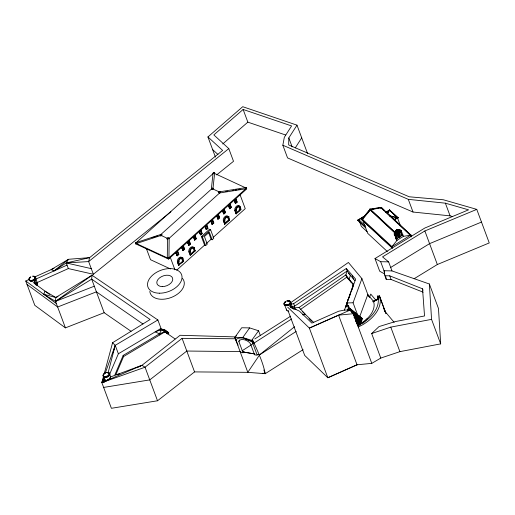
<?xml version="1.0" encoding="UTF-8"?>
<svg xmlns="http://www.w3.org/2000/svg" width="515" height="515" viewBox="0 0 515 515"><rect width="100%" height="100%" fill="white"/><g stroke="black" fill="none" stroke-linecap="round" stroke-linejoin="round"><path stroke-width="0.77" d="M103.502 376.478L101.854 382.619L105.523 380.733L104.931 379.207L101.854 382.619L111.401 408.298L157.513 400.767L194.561 371.907L247.805 372.332L265.212 373.697L303.11 349.634M364.034 216.5L364.71 216.12M167.291 258.614L167.504 239.127L167.89 238.561A1.3 0.908 -36.1 0 1 168.418 238.245L169.165 238.265L168.939 258.26L167.291 258.614L167.665 258.227A1.049 0.663 -6.8 0 1 168.193 258.086L168.939 258.26M236.147 340.917L236.707 339.005C241.213 336.475 246.91 338.889 250.857 341.516M240.37 352.279L243.041 352.756L238.87 341.522L239.25 340.215C242.958 338.374 247.998 340.415 250.399 343.569L254.571 354.796L257.249 355.273L253.245 344.516M219.59 192.99L219.776 192.134A1.3 0.528 -80.6 0 1 220.027 191.747L246.492 187.505L246.434 188.683L219.59 192.99C217.452 193.009 219.319 190.441 220.33 191.696M215.424 157.075L207.931 136.932L242.732 106.702L296.988 125.158L288.818 137.93L288.67 144.927L409.213 196.788L443.376 199.775L476.768 209.38L489.25 242.932L437.338 264.517L414.131 278.724M397.928 218.083L398.063 217.588L397.928 218.083L389.829 216.171M131.067 331.293L104.159 312.708L65.424 327.868L55.523 301.327L55.787 297.483L92.005 275.242L157.873 319.97L161.427 329.523L175.094 338.941M56.328 303.541L25.75 280.99L29.374 279.362M377.785 299.234L377.933 297.142L379.471 295.945L386.057 313.648M110.345 377.772L110.397 376.999L141.973 365.309L180.096 335.284L235.709 336.919M135.561 243.82L135.394 242.79A1.049 0.335 71 0 0 135.387 243.177L135.561 243.82L160.255 235.677L160.828 235.941C163.467 234.228 160.815 234.544 160.828 235.941M166.937 238.863L167.806 237.711L169.165 238.265L167.504 239.127L166.937 238.863L168.135 237.788M212.373 189.552C212.36 188.155 215.019 187.84 212.373 189.552L211.343 189.076L213.075 173.137L213.538 172.538A1.049 0.908 0.8 0 1 214.079 172.428L214.691 172.68L213.004 188.213L213.577 188.477M377.862 299.08L378.01 297.503M401.462 231.628L400.4 230.044L401.526 231.171L400.091 231.46L401.275 231.042L402.73 235.046L401.784 234.171M370.324 209.766L369.867 209.193L381.287 207.378L411.125 235.349L410.468 235.458L381.003 207.828L380.488 208.15M395.411 233.507L369.603 209.502L369.912 209.006L370.188 209.38L372.854 208.955M370.208 209.785L381.667 207.725L380.971 208.073M373.555 208.607L378.937 207.989M373.896 209.199L373.414 209.277M381.287 207.378L383.945 210.12M293.872 309.097L294.593 306.161L293.659 303.657L346.305 268.47L355.633 279.13L345.623 306.876L349.061 306.779M386.269 212.116L389.623 210.036L397.844 217.729L389.495 210.223L391.735 212.45M386.34 212.244L389.623 210.036L397.838 217.665L394.458 219.751M397.818 217.794L397.4 217.555L394.284 219.48M396.46 229.941L394.625 232.291L396.434 229.87L399.028 229.568L400.161 230.623L397.509 231.003L396.434 229.87L397.619 230.958L395.758 233.347L397.561 231.035M396.563 229.954L394.883 232.259L395.288 233.347L394.316 233.952L395.777 237.879L396.73 238.76L395.269 234.827L394.271 233.913L395.102 232.935L396.099 233.855L400.155 231.344M400.297 231.718L398.958 229.677L400.149 230.701M399.028 229.568L396.37 229.954L398.945 229.748M399.891 230.63L397.496 230.907L400.161 230.623M452.415 216.525L450.097 215.862L413.024 212.032L287.557 157.918L282.844 145.23L284.319 137.318L291.593 125.943L243.132 109.463L213.834 134.911L228.795 148.616L233.514 161.304L216.622 174.92M357.783 220.285L358.813 219.796M352.736 286.327L353.226 283.99L346.331 276.156M346.962 302.794L353.406 284.486M108.079 372.847L115.231 345.34L157.873 319.97M104.12 374.18L112.579 342.72L150.09 319.5L91.683 279.156L92.005 275.242L55.523 301.378L43.807 294.277L44.998 291.13L55.787 297.483L58.028 296.608M113.158 352.118L115.231 345.34L112.579 342.72M291.078 307.88L289.688 304.159L290.434 301.945A3.225 2.034 -20.4 0 0 288.194 300.953M290.08 305.202L290.821 302.987M104.011 382.117L101.854 382.619L103.798 377.186M105.131 373.484L115.231 345.34L118.366 353.773L109.566 374.411M344.406 310.185L347.342 302.189M350.058 294.773L348.14 300.007L347.928 299.434M351.7 290.293L353.071 286.559M347.464 310.513L348.513 307.648L349.061 307.635L349.305 308.292L348.513 310.442M347.67 310.564L348.694 307.777L346.898 302.949L353.065 302.775L361.916 278.634L348.398 262.463L290.698 302.659M348.011 310.494L349.061 307.635M349.061 310.423L349.852 308.279L349.305 308.292M349.569 310.365L350.097 308.936L349.852 308.279M350.116 310.352L350.644 308.923L350.097 308.936M350.361 311.009L350.889 309.579L350.644 308.923M350.908 310.996L351.436 309.567L350.889 309.579M351.153 311.652L351.681 310.223L351.436 309.567M351.436 312.354L352.228 310.21L351.681 310.223M351.945 312.296L352.472 310.867L352.228 310.21M352.228 312.998L353.02 310.854L352.472 310.867M352.472 313.654L353.264 311.511L353.02 310.854M353.02 313.641L353.811 311.491L353.264 311.511M353.264 314.298L354.056 312.154L353.811 311.491M353.548 315L354.603 312.135L354.056 312.154M353.799 315.656L354.848 312.798L354.603 312.135M354.082 316.358L355.389 312.779L354.848 312.798M354.062 317.729L355.64 313.442L355.389 312.779M354.61 317.716L356.18 313.423L355.64 313.442M354.854 318.373L356.431 314.086L356.18 313.423M355.138 319.075L356.972 314.066L356.431 314.086M355.382 319.731L357.217 314.729L356.972 314.066M355.665 320.433L357.764 314.71L357.217 314.729M355.653 321.811L358.009 315.367L357.764 314.71M356.2 321.791L358.556 315.354L358.009 315.367M356.444 322.454L358.801 316.01L358.556 315.354M358.801 316.01L359.348 315.998L356.728 323.15L356.972 323.813L357.519 323.793L360.14 316.641L359.592 316.654L356.972 323.813M359.528 317.156L367.826 294.522L373.568 301.397L374.102 303.876A27.72 17.484 -20.4 0 1 360.275 323.793M360.384 317.298L357.764 324.456L358.311 324.437L360.931 317.285L360.384 317.298L360.14 316.641M361.176 317.942L361.723 317.929L359.103 325.081L358.556 325.1L361.176 317.942L360.931 317.285M369.455 297.58L370.742 294.084L376.208 300.625M359.612 325.023L361.968 318.585L361.723 317.929M360.152 325.01L362.515 318.573L361.968 318.585M166.95 333.714L166.223 331.757L165.676 332.156L165.431 331.506L159.444 333.836L123.169 355.414L114.929 374.74L119.641 373.967M115.959 374.431L123.587 356.535L164.884 331.905M159.862 334.956L159.444 333.836L161.98 329.124L165.431 331.506M109.161 379.465L110.397 376.999L110.596 378.847M103.998 382.079L101.854 382.619L104.648 378.023M295.256 147.927L301.706 137.846M294.561 326.735L259.644 354.784L247.805 372.332L234.827 337.377L241.696 327.765L249.621 327.894L258.569 330.759L260.23 335.226M387.557 212.65L389.675 209.914L387.608 213.204M387.454 213.159L389.623 210.036M33.958 276.471A3.225 2.034 -20.4 0 1 35.522 277.971L33.977 280.134A3.225 2.034 -20.4 0 1 29.954 280.45A3.225 2.034 -20.4 0 1 30.211 277.617M34.363 281.177L35.908 279.014M235.4 337.003L236.346 335.69M238.87 341.522L239.784 340.241M234.827 337.377L242.758 337.512L249.621 327.894M252.756 343.202L251.706 340.37L258.569 330.759M243.041 352.756L243.962 351.475M291.632 318.959L253.818 343.228L252.447 342.9L251.68 340.84L252.524 339.655C257.378 350.792 262.914 361.575 265.212 373.697L262.901 373.195M252.447 342.9L253.29 341.722M104.024 382.066L101.854 382.619L104.642 379.072M362.985 218.972L362.463 219.293L392.127 246.794L391.658 247.387L361.614 219.538L370.034 209.309L363.642 217.324M391.658 247.387L361.781 219.66L362.715 218.489M368.985 211.446L370.414 209.663L362.161 220.008M391.484 247.271L397.071 240.267L403.425 236.34L411.157 235.104M399.473 237.235C400.258 235.902 399.634 237.924 399.737 236.926L400.097 236.868M397.014 217.794L397.297 217.465M394.052 233.971C396.775 229.426 391.773 238.419 396.312 233.797L369.867 209.193M396.099 233.855L395.217 234.789L401.269 231.119L400.329 230.166L399.215 230.385M362.863 323.323L367.028 318.779M106.142 381.164L101.854 382.619L104.931 379.806M107.699 380.096L109.804 378.19M136.288 242.533L213.712 173.04M160.847 234.505L212.026 188.574L218.907 191.767M218.56 192.513L219.757 191.432M168.514 238.87L220.285 192.404M245.764 188.155L246.46 187.441L246.434 188.683M246.447 188.213L168.296 258.35L168.566 259.071L246.711 188.928L246.447 188.213L214.44 173.381M175.802 252.749L177.759 251.455L178.853 254.404L177.237 255.852L175.802 252.749L177.237 255.852M181.634 247.515L183.585 246.228L184.685 249.17L183.07 250.618L181.634 247.515L183.07 250.618M187.466 242.282L189.417 240.994L190.511 243.936L188.902 245.385L187.466 242.282L188.902 245.385M193.292 237.048L195.249 235.761L196.344 238.709L194.728 240.157L193.292 237.048L195.249 235.761M199.125 231.814L201.082 230.527L202.176 233.475L200.56 234.924L199.125 231.814L201.082 230.527M204.957 226.581L206.908 225.293L208.009 228.242L206.393 229.69L204.957 226.581L206.908 225.293M210.79 221.347L212.74 220.059L213.834 223.008L212.225 224.456L210.79 221.347L212.74 220.059M216.615 216.113L218.572 214.826L219.667 217.774L218.051 219.223L216.615 216.113L218.572 214.826M222.448 210.88L224.405 209.592L225.499 212.541L223.883 213.989L222.448 210.88L223.883 213.989M228.28 205.652L230.231 204.358L231.332 207.307L229.716 208.755L228.28 205.652L230.231 204.358M234.113 200.419L236.063 199.125L237.157 202.073L235.548 203.522L234.113 200.419L235.548 203.522M193.666 237.112L195.095 236.288L193.666 237.112L194.728 240.157M199.839 232.033L200.927 231.055L199.498 231.879L200.715 234.389L200.374 234.228L201.803 233.411L200.741 230.366M206.418 225.667L205.331 226.645L206.547 229.156L206.206 228.995L207.635 228.177L206.418 225.667L207.294 228.023M212.251 220.433L211.163 221.411L212.373 223.922L212.038 223.768L213.461 222.944L212.251 220.433L213.126 222.789M229.716 208.755L228.654 205.71L229.742 204.732L230.958 207.242L229.742 204.732M235.574 199.498L236.784 202.015L235.574 199.498L234.486 200.477L235.696 202.987L234.37 200.18M176.143 252.904L177.759 251.455M181.975 247.676L183.585 246.228M187.801 242.443L189.417 240.994M222.789 211.041L224.405 209.592M234.447 200.573L236.063 199.125M176.175 252.807L177.604 251.99L177.263 251.835L178.48 254.346L177.418 251.301M182.007 247.573L183.437 246.756L184.312 249.112L183.314 247.187M205.672 226.8L206.76 225.821M211.498 221.566L212.586 220.594M216.989 216.178L218.418 215.36L219.293 217.71L218.296 215.791M224.25 210.126L223.162 211.099L224.038 213.455L223.697 213.3L225.126 212.476L223.909 209.966L224.785 212.322M228.654 205.71L230.083 204.893M234.821 200.638L235.909 199.659M176.066 252.511L177.051 255.163L178.139 254.185M181.898 247.277L182.883 249.93L183.971 248.951M188.059 242.932L188.715 244.696L190.138 243.878L189.076 240.833M194.908 235.6L195.97 238.645L194.541 239.462L194.882 239.623L194.007 237.267M218.952 217.555L217.864 218.534L218.206 218.688L217.33 216.332M230.617 207.088L229.529 208.066L229.87 208.221L228.995 205.865M235.361 202.833L236.449 201.854M176.896 255.698L178.853 254.404M182.728 250.464L184.685 249.17M188.561 245.23L190.511 243.936M194.393 239.996L196.344 238.709M200.219 234.763L202.176 233.475M206.052 229.529L208.009 228.242M211.884 224.295L213.834 223.008M217.716 219.062L219.667 217.774M223.542 213.828L225.499 212.541M229.375 208.594L231.332 207.307M235.207 203.361L237.157 202.073M212.141 239.771L209.309 232.156L204.429 236.533L207.262 244.149L205.627 245.616L204.584 245.134L201.391 236.54L209.534 229.227L210.577 229.709L213.77 238.303L212.141 239.771L211.099 239.288L208.524 232.362M201.391 236.54L202.434 237.022L210.577 229.709M178.235 262.521L179.027 261.813C178.447 260.191 180.881 257.146 182.284 258.891L183.076 258.182C180.99 255.595 177.379 260.12 178.235 262.521L177.379 262.129C176.523 259.721 180.134 255.202 182.22 257.783M189.72 252.215L190.511 251.507C189.932 249.884 192.365 246.84 193.769 248.578L194.561 247.87C192.475 245.288 188.863 249.807 189.72 252.215L188.87 251.816C188.007 249.415 191.619 244.889 193.704 247.477M224.18 221.289L224.971 220.581C224.392 218.959 226.825 215.914 228.229 217.652L229.02 216.944C226.935 214.362 223.323 218.881 224.18 221.289L223.323 220.89C222.467 218.489 226.079 213.963 228.164 216.551M235.664 210.983L236.456 210.268C235.876 208.652 238.31 205.601 239.713 207.345L240.505 206.637C238.419 204.049 234.808 208.575 235.664 210.983L234.808 210.584C233.952 208.176 237.563 203.657 239.649 206.238M239.134 207.075L240.074 209.605L236.816 212.534L236.108 210.635M177.379 262.129L178.583 265.354L179.658 264.388M181.267 262.94L183.694 261.137L178.583 265.354M190.067 255.047L195.179 250.831L190.338 255.17L188.87 251.816M224.521 224.122L229.639 219.899L224.798 224.244L223.323 220.89M234.808 210.584L236.012 213.809L239.771 210.429M236.012 213.809L241.123 209.592L240.164 207.011M176.664 270.195L204.687 245.037M206.476 243.434L211.247 239.153M213.036 237.55L245.237 208.646L240.003 194.593M222.738 143.962L247.85 122.145L285.709 135.027M364.279 216.487L364.723 216.036M380.785 358.073L371.663 333.546L379.04 326.574L395.198 321.598L424.534 315.959L422.538 288.818L389.713 275.828L384.898 275.718L384.023 270.723L391.973 270.909L429.368 284.01L438.484 308.53L440.673 343.878L399.904 351.642L380.785 358.073L371.791 363.365L357.024 364.787L327.823 377.752L304.7 355.414L288.001 310.513M228.795 148.616L88.644 261.581L66.235 262.933L54.024 270.942L51.14 269.603L68.521 259.283L89.616 257.635L222.641 150.406L207.931 136.932M34.846 283.591L68.334 268.579L93.363 274.27L170.948 211.736M54.024 270.942L68.521 259.283L66.235 262.933L68.334 268.579M238.084 345.198L235.329 338.773L182.085 338.349L145.037 367.208L101.854 382.619L105.105 380.244M290.441 306.18L289.81 306.657L299.46 311.131L311.845 323.098L338.664 311.234L344.277 310.107L350.438 309.933L353.329 313.719L371.791 363.365M166.223 331.757L162.772 329.375L162.219 329.774L161.98 329.124M163.564 329.626L163.809 330.282L164.362 329.883L164.6 330.533L165.154 330.134L168.605 332.51L168.849 333.166L167.748 333.965L167.021 332.008L163.564 329.626L163.017 330.031L162.772 329.375M167.021 332.008L166.467 332.407L165.315 331.615M167.259 332.658L167.813 332.259L168.296 333.565M168.605 332.51L168.057 332.915L166.905 332.117M291.484 307.996L299.061 307.507L345.861 274.907L347.232 270.974L346.305 268.47M300.586 309.367L346.724 277.231L345.861 274.907L349.022 279.381L350.393 275.448L347.232 270.974L294.593 306.161L291.123 306.882L290.209 304.713M157.513 400.767L145.037 367.208L141.973 365.309L101.854 382.619L105.24 380.347M242.14 350.786L253.818 343.228M259.644 354.784L257.288 354.384L259.644 354.784L296.177 331.441M254.803 338.954L290.666 316.178M369.641 209.579L370.221 209.122M368.096 212.566L367.742 213.004M363.996 216.532L357.841 220.227L365.772 227.739L357.796 220.182L364.62 216.036L359.245 219.577M385.786 212.515L388.877 210.609M386.475 212.264L388.329 211.118M394.175 219.622L397.4 217.626L400.284 225.325M394.464 219.821L397.844 217.729M395.604 237.988L397.071 240.267L396.125 239.385L395.777 237.879M396.312 237.55L398.25 236.353L399.202 237.228L398.327 234.879L397.374 233.997L398.25 236.353M399.312 235.696L401.256 234.492L402.202 235.374L401.327 233.025A1.178 0.869 -47.1 0 0 400.02 232.722A1.178 0.869 -47.1 0 0 399.382 234.222L398.327 234.879A1.178 0.869 -47.1 0 0 397.02 234.583A1.178 0.869 -47.1 0 0 396.383 236.082L397.258 238.432M396.55 238.87L402.91 234.937L403.425 236.34M55.562 301.359L91.683 279.156L104.159 312.708M384.75 274.025L379.71 271.231L374.991 258.549L424.862 228.01L468.56 209.843L445.378 203.174L408.305 199.35L282.844 145.23M476.768 209.38L424.862 230.958L382.536 256.876L388.619 261.877L391.973 270.909M390.666 267.472L429.574 243.647L481.486 222.062M118.366 353.773L161.008 328.403M160.049 330.34L161.427 329.523L155.189 331.866L159.444 333.836M373.568 301.397L378.499 298.623M212.45 188.503L211.343 189.076L211.82 188.355A1.3 1.062 -40.1 0 1 212.373 188.11L213.004 188.213M357.371 325.834L361.356 323.781A33.893 21.373 -20.4 0 0 377.54 296.041L379.471 295.945L380.237 299.505A35.104 22.139 -20.4 0 1 362.721 324.727L358.279 327.025M357.796 220.182L358.871 219.615M378.364 298.655L372.738 301.526L373.015 301.893L377.933 299.389M373.407 301.449L378.325 298.938M101.854 382.619L108.414 379.446M137.679 367.304L141.973 365.309M34.454 277.083L54.049 268.302M35.754 279.13L67.04 265.103M353.329 313.719L338.561 315.141L309.361 328.107L287.685 307.165M350.438 309.933L309.361 328.107L327.823 377.752L357.152 364.774M293.659 303.657L290.19 304.378L291.323 307.423M55.523 301.378L94.303 286.198M371.663 333.546L390.782 327.122L431.551 319.358L440.673 343.878M135.657 242.745L160.995 234.389L162.025 234.866M152.022 237.756L157.262 236.031M213.075 173.137L214.691 172.68M399.209 230.463L400.322 230.237M400.097 231.39L401.533 231.1M389.276 210.172L389.784 210.081M103.637 387.428L149.756 379.89L186.803 351.037L240.84 351.623M225.834 191.516L227.418 191.258M232.175 190.499L233.759 190.241M235.349 189.99L236.932 189.739M238.516 189.481L240.106 189.23M302.421 314.787L305.556 314.588L299.061 307.507M348.681 305.537L346.009 305.82M374.991 258.549L380.662 261.691L388.619 261.877M384.898 275.718L386.256 279.368L391.072 279.484L423.15 292.179M243.189 352.015L254.944 353.992L243.183 351.99M91.264 268.63L66.235 262.933L89.616 257.635L88.644 261.581L93.363 274.27M389.507 215.695L398.076 217.665M245.481 339.379L251.68 340.84M43.807 294.277L55.787 297.483M290.132 306.251L290.904 306.592M242.758 337.512L251.706 340.37M239.713 207.345L238.664 206.624M239.057 209.135L240.074 209.605M235.87 210.004L236.456 210.268M229.02 216.944L228.435 216.673L229.639 219.899M228.229 217.652L226.89 216.731M188.715 244.696L189.05 244.857L188.175 242.501L189.263 241.522L188.928 241.368L189.803 243.724M194.561 247.87L193.981 247.599L195.179 250.831M193.769 248.578L192.726 247.863M160.944 235.361L167.826 238.548M182.883 249.93L183.224 250.09L182.349 247.734M177.051 255.163L177.392 255.324L176.516 252.968M183.076 258.182L182.497 257.912L183.694 261.137M182.284 258.891L181.235 258.17M179.027 261.813L178.447 261.543L179.387 264.073L182.645 261.15L181.705 258.62M136.456 243.595L167.575 258.015M168.566 259.071L135.831 243.904L135.561 243.183M170.478 268.952L150.515 259.702L146.389 248.603M397.619 230.958L395.777 233.108L396.235 234.228M394.831 232.226L395.835 233.141M160.995 234.389L160.532 234.505A1.3 0.689 -89.4 0 0 160.307 234.962L160.255 235.677M164.362 329.883L167.813 332.259M165.972 331.184L167.124 331.975M164.382 330.675L165.534 331.473M162.798 330.173L164.523 331.364M142.996 324.025L96.402 291.838L57.661 306.998L27.044 284.467M107.744 372.603L109.579 373.916L110.712 376.974M33.23 282.465L49.504 294.445M65.424 327.868L34.808 305.337L25.75 280.99M292.456 307.886L294.252 309.386M212.65 149.62L217.948 154.468M393.994 214.549L397.38 217.691M386.256 212.264L397.825 223.001M400.136 225.152L411.125 235.349M400.393 230.115L401.526 231.171M401.958 234.061L402.91 234.937M370.24 209.212L394.838 232.046M396.582 234.595L398.34 236.224M394.509 234.46L395.456 235.342M365.27 225.673L358.852 219.712L359.026 220.182M367.163 231.782L361.324 226.362L359.071 220.369M387.332 251.526L367.665 233.276L362.811 220.214M33.456 279.632L35.612 284.531M302.266 311.408L313.77 322.519M309.013 318.611L311.858 321.354M348.597 273.304L355.009 280.752M346.724 277.231L353.618 285.065L353.226 283.99M294.355 307.809L295.983 309.579M384.261 310.255L385.864 313.281M385.304 311.787L394.162 322.384M384.338 310.223L385.226 311.414L383.752 308.614M290.859 303.535L291.187 303.966M445.378 203.174L450.097 215.862M424.862 230.958L437.338 264.517M408.305 199.35L413.024 212.032M411.125 236.887L410.5 235.213L391.96 246.672L392.585 248.346M422.538 288.818L423.079 290.28M400.599 232.735L401.256 234.492M399.331 234.087L400.258 236.578M398.127 232.6L399.73 236.906M389.713 275.828L391.072 279.484M380.662 261.691L384.563 272.184M384.789 310.77L379.471 295.945M390.782 327.122L399.904 351.642M377.54 296.041L378.261 297.973M361.916 278.634L368.65 296.743M296.988 125.158L307.532 153.496M352.093 275.396L353.49 279.149M350.316 280.926L350.709 281.995M359.348 315.998L359.592 316.654M353.065 302.775L357.899 315.772M358.311 324.437L358.556 325.1M288.818 137.93L292.147 146.884M357.519 323.793L358.253 325.77M357.217 324.469L357.706 325.789M338.561 315.141L357.024 364.787M243.132 109.463L247.85 122.145M290.434 301.945L292.32 307.011M289.868 304.494L290.569 306.374M284.46 304.391L286.598 310.127M240.132 207.532L240.608 208.82M235.722 198.97L236.823 201.912M235.085 210.712L236.282 213.937M229.896 204.204L230.99 207.146M228.403 217.195L229.362 219.776M227.649 217.382L228.589 219.911L225.325 222.841L224.624 220.941M224.064 209.431L225.158 212.38M223.6 221.019L224.798 224.244M218.508 215.405L219.326 217.613M216.879 215.882L218.051 219.223M212.399 219.899L213.5 222.847M211.047 221.115L212.225 224.456M263.822 369.97L265.212 373.697M206.573 225.132L207.667 228.081M205.221 226.349L206.393 229.69M200.586 230.9L201.462 233.256M202.434 237.022L205.627 245.616M199.389 231.583L200.56 234.924M194.754 236.134L195.629 238.49M193.949 248.121L194.908 250.702M193.189 248.307L194.129 250.837L190.872 253.766L190.164 251.867M189.14 251.944L190.338 255.17M182.458 258.427L183.424 261.008M177.656 262.257L178.853 265.483M170.24 257.204L174.92 269.783M182.085 338.349L194.561 371.907M165.154 330.134L165.399 330.785M123.169 355.414L123.587 356.535M35.522 277.971L37.659 283.707L36.623 283.932L34.872 279.233M34.344 282.02L35.091 284.029M385.754 276.516L386.256 279.368M429.368 284.01L431.551 319.358M182.484 278.448A17.935 11.311 -20.4 0 1 171.585 297.342A17.935 11.311 -20.4 0 1 149.814 291.451M35.58 282.935A2.15 1.358 -20.4 0 1 36.018 285.059M36.739 282.407A3.232 2.041 -20.4 0 1 36.758 285.4M32.96 279.883A2.15 1.358 -20.4 0 1 32.419 280.044M35.368 277.559A3.225 2.034 -20.4 0 1 33.185 280.617A3.225 2.034 -20.4 0 1 29.374 279.941M29.368 278.847A3.225 2.034 -20.4 0 1 29.677 278.274M33.913 276.587A3.225 2.034 -20.4 0 1 35.059 277.115M34.042 276.407A3.496 2.202 -20.4 0 1 35.29 279.265A3.496 2.202 -20.4 0 1 30.7 281.087A3.496 2.202 -20.4 0 1 29.452 278.235M32.271 276.227A3.496 2.202 -20.4 0 1 35.445 278.621A3.496 2.202 -20.4 0 1 30.134 280.733A3.496 2.202 -20.4 0 1 30.591 276.896M33.829 276.349A3.225 2.034 -20.4 0 1 34.672 279.362A3.225 2.034 -20.4 0 1 29.909 280.385A3.225 2.034 -20.4 0 1 30.72 277.019M33.7 276.491A3.051 1.925 -20.4 0 1 34.653 279.162A3.051 1.925 -20.4 0 1 30.366 280.469A3.051 1.925 -20.4 0 1 30.16 277.572M288.838 311.118A3.232 2.041 -20.4 0 1 286.565 309.039M289.688 304.159A3.225 2.034 -20.4 0 1 285.02 305.002A3.225 2.034 -20.4 0 1 285.838 301.7M288.522 304.146A2.15 1.358 -20.4 0 1 288.027 304.397M286.952 304.642A2.15 1.358 -20.4 0 1 286.449 304.616M289.552 301.32A3.225 2.034 -20.4 0 1 288.645 304.97A3.225 2.034 -20.4 0 1 284.293 303.998M284.383 303.432A3.225 2.034 -20.4 0 1 284.673 302.859M289.726 301.153A3.496 2.202 -20.4 0 1 288.748 305.105A3.496 2.202 -20.4 0 1 284.035 304.056M284.132 303.444A3.496 2.202 -20.4 0 1 284.975 302.228M287.331 301.024A3.496 2.202 -20.4 0 1 289.018 300.953M286.372 301.063A3.496 2.202 -20.4 0 1 290.634 302.711A3.496 2.202 -20.4 0 1 285.439 305.363A3.496 2.202 -20.4 0 1 285.574 301.475M287.248 300.966A3.225 2.034 -20.4 0 1 290.254 303.123A3.225 2.034 -20.4 0 1 285.361 305.125A3.225 2.034 -20.4 0 1 285.703 301.597M288.683 301.043A3.051 1.925 -20.4 0 1 289.552 303.863A3.051 1.925 -20.4 0 1 285.059 304.88A3.051 1.925 -20.4 0 1 285.748 301.706M395.861 236.43A1.815 1.345 -47.1 0 1 395.906 235.201L396.138 234.782A1.815 1.345 -47.1 0 1 397.689 233.823L398.861 234.576L399.144 232.928A1.815 1.345 -47.1 0 1 400.689 231.969L401.088 231.995A1.815 1.345 -47.1 0 1 401.867 232.722M109.579 373.916A3.225 2.034 -20.4 0 1 106.013 376.993A3.225 2.034 -20.4 0 1 103.644 374.553A3.051 1.925 -20.4 0 0 105.169 376.877A3.051 1.925 -20.4 0 0 109.038 375.029A3.051 1.925 -20.4 0 0 107.538 372.718M108.536 374.579A2.15 1.358 -20.4 0 1 108.382 374.965M107.712 375.68A2.15 1.358 -20.4 0 1 107.236 375.956M106.714 376.156A2.15 1.358 -20.4 0 1 106.174 376.259M107.719 372.776A3.225 2.034 -20.4 0 1 108.614 376.053A3.225 2.034 -20.4 0 1 103.567 376.356M107.822 372.596A3.496 2.202 -20.4 0 1 109.65 375.042A3.496 2.202 -20.4 0 1 105.665 377.373A3.496 2.202 -20.4 0 1 103.142 375.332M103.386 374.708A3.496 2.202 -20.4 0 1 103.843 374.102M106.013 372.545A3.496 2.202 -20.4 0 1 109.56 374.804A3.496 2.202 -20.4 0 1 104.049 376.89A3.496 2.202 -20.4 0 1 105.163 372.866M106.856 372.551A3.225 2.034 -20.4 0 1 109.103 375.184A3.225 2.034 -20.4 0 1 104.036 376.632A3.225 2.034 -20.4 0 1 105.253 373.008M397.812 231.454L397.78 231.95L397.812 231.454M159.302 293.202A17.935 11.311 -20.4 0 0 181.692 274.959A17.935 11.311 -20.4 0 0 153.335 274.527A17.935 11.311 -20.4 0 0 159.302 293.202M162.244 286.591A8.298 5.234 -20.4 0 0 172.609 278.151A8.298 5.234 -20.4 0 0 159.483 277.952A8.298 5.234 -20.4 0 0 162.244 286.591"/></g></svg>
